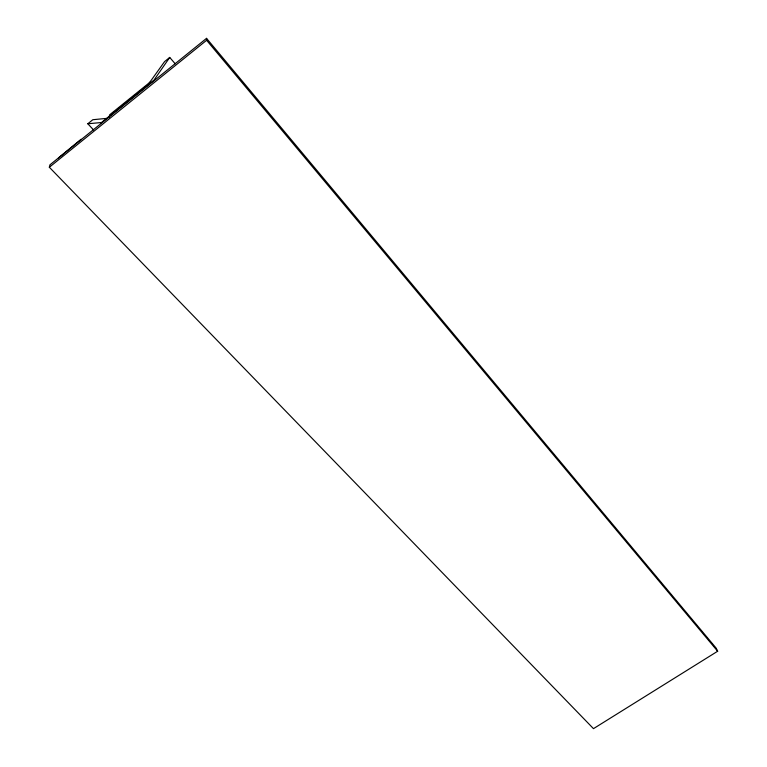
<?xml version="1.0" encoding="UTF-8"?>
<svg xmlns="http://www.w3.org/2000/svg" width="767" height="767" viewBox="0 0 767 767"><rect width="100%" height="100%" fill="white"/><g stroke="black" fill="none" stroke-linecap="round" stroke-linejoin="round"><path stroke-width="1.15" d="M152.921 81.657L169.728 57.429L175.202 63.786M109.259 117.14L109.604 114.849L150.284 81.983M101.34 123.314L101.474 122.528L152.978 80.919M80.919 139.815L81.014 139.306L58.417 157.992M49.337 167.244L49.922 164.847L206.534 38.35L716.042 647.981L717.663 651.231L593.476 728.65L49.337 167.244L206.611 40.277L206.534 38.35M147.753 85.137L164.589 61.6L169.728 57.429M93.526 129.901L87.822 123.765L92.807 119.719L106.594 118.386M87.822 123.765L101.474 122.528M206.611 40.277L717.663 651.231"/></g></svg>
